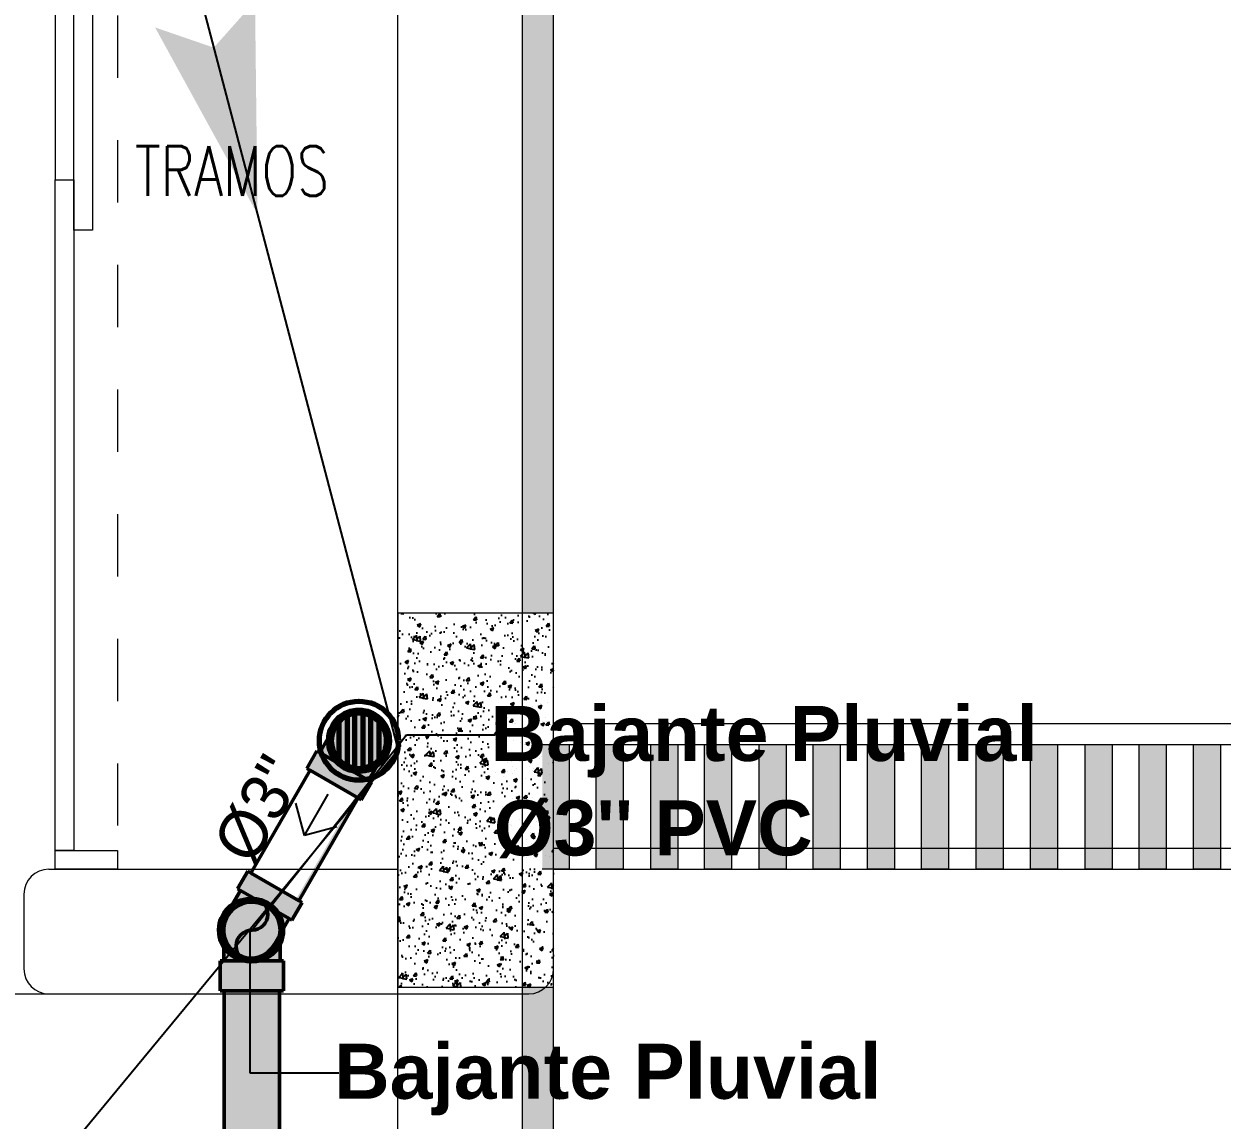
# Model space of a CAD drawing. Header units: metres. Extents: x -232 to 581, y 30 to 789.
# Drawn here: x 220.063 to 221.985, y 382.813 to 384.572 of the extents above; entities that cross this region are included whole.
import ezdxf

# ---------------------------------------------------------------- set-up
doc = ezdxf.new("R2010")
doc.units = ezdxf.units.M
doc.linetypes.add('DASHED', pattern=[0.75, 0.5, -0.25])
for name, color, linetype, lineweight in [('A-DOOR', 35, 'Continuous', 5), ('A-WALL', 250, 'Continuous', 20), ('baños', 140, 'Continuous', 0), ('Columnas', 7, 'Continuous', 18), ('M-Pipe-Std', 153, 'Continuous', 50), ('MOB FIJOS', 251, 'Continuous', 0), ('muros bajitos', 252, 'Continuous', 5), ('P-Fixt-Drn', 94, 'Continuous', 70), ('PROYECCION', 9, 'DASHED', 0), ('textos', 7, 'Continuous', 0)]:
    doc.layers.add(name, color=color, linetype=linetype, lineweight=lineweight)
doc.layers.add('G-Risr-Std-Nplt', color=7, linetype='Continuous', lineweight=18, plot=False)
doc.layers.add('HATCH', color=8, linetype='Continuous')
doc.layers.add('M-SY-PIPE-STANDARD-Drenaje Pluvial', color=7, linetype='Continuous', true_color=0x238759)
doc.layers.add('M-SY-PIPE-STANDARD-Drenaje Sanitario', color=7, linetype='Continuous', true_color=0x726558)
doc.layers.add('PISO', color=7, linetype='Continuous', lineweight=5, true_color=0xe6e6e6)
doc.layers.add('RELLENO SECCION', color=8, linetype='Continuous', lineweight=0, transparency=0.4)
doc.styles.add('Arch-Dim', font='romans.shx', dxfattribs={"width": 0.75})
doc.styles.add('Arial-Bold', font='arialbd.ttf')
doc.styles.add('DS-CAST-01', font='GOTHIC.TTF', dxfattribs={"height": 3})
doc.styles.get("Standard").update_dxf_attribs({"font": 'arial.ttf'})

# ---------------------------------------------------------------- blocks, each defined once
blk = doc.blocks.new('A$C89702949')
at = {"layer": 'HATCH'}
h = blk.add_hatch(dxfattribs=at)
h.set_pattern_fill('AR-CONC', color=256, scale=0.00032)
h.set_pattern_definition([(50, (114.33107, 55.238796), (0.058299094, -0.005100507), [0.006096, -0.067056]), (355, (114.33107, 55.238796), (-0.011277895, 0.06113819), [0.0048768, -0.053644987]), (100.451445, (114.33593, 55.23837), (0.0470212, 0.05603768), [0.005180803, -0.056988878]), (46.1842, (114.33107, 55.25505), (0.086745293, -0.013453545), [0.009144, -0.100584]), (96.63556, (114.3383, 55.25393), (0.075969323, 0.07917636), [0.00777121, -0.085483395]), (351.18415, (114.33107, 55.25505), (0.07596932, 0.07917636), [0.00731519, -0.080467114]), (21, (114.3392, 55.25099), (0.048516605, -0.032724863), [0.006096, -0.067056]), (326, (114.3392, 55.25099), (0.01977665, 0.05894015), [0.0048768, -0.0536448]), (71.451445, (114.34324, 55.24826), (0.068293254, 0.026215286), [0.005180803, -0.05698878]), (37.5, (114.331071, 55.238796), (0.000988353, 0.0270576124), [0, -0.05299456, 0, -0.0544576, 0, -0.053848]), (7.5, (114.33107, 55.238796), (0.021382292, 0.032057784), [0, -0.03104896, 0, -0.05177536, 0, -0.0205232]), (327.5, (114.312946, 55.238796), (0.0433889905, -0.001833198), [0, -0.02032, 0, -0.0633984, 0, -0.0841248]), (317.5, (114.304818, 55.238796), (0.047401338, 0.008136477), [0, -0.026416, 0, -0.04210304, 0, -0.0597408])])
h.paths.add_polyline_path([(2.3, 1.6), (2.55, 1.6), (2.55, 2.2), (2.3, 2.2)])
at = {"layer": 'Columnas'}
blk.add_lwpolyline([(2.3, 1.6), (2.55, 1.6), (2.55, 2.2), (2.3, 2.2)], close=True, dxfattribs=at)
blk = doc.blocks.new('20.03.2026 LN 09 SEGUNDO NIVEL ARQ')
at = {"layer": 'RELLENO SECCION'}
h = blk.add_hatch(color=5, dxfattribs=at)
h.dxf.hatch_style = 1
h.paths.add_polyline_path([(77.8459, -57.0877), (77.7959, -57.0877), (77.7959, -60.2877), (77.8459, -60.2877)])
h.paths.add_polyline_path([(77.8459, -60.8877), (77.7959, -60.8877), (77.7959, -62.2986), (77.8459, -62.2486)])
edge = h.paths.add_edge_path()
edge.add_line((77.8459, -62.2489), (77.8283, -62.2663))
edge.add_line((77.8283, -62.2663), (77.7959, -62.2986))
edge.add_line((77.7959, -62.2986), (77.7959, -62.4986))
edge.add_line((77.7959, -62.4986), (77.8059, -62.4986))
edge.add_arc((77.8059, -62.4586), 0.04, 270, 360)
edge.add_line((77.8459, -62.4586), (77.8459, -62.2489))
at = {"layer": 'A-WALL', "color": 5}
for p, q in [((77.5959, -62.4586), (77.5959, -56.5048)), ((77.8459, -62.4586), (77.8459, -56.5048)), ((77.7959, -62.4986), (77.7959, -57.0877))]:
    blk.add_line(p, q, dxfattribs=at)
at = {"layer": 'muros bajitos', "color": 5}
blk.add_arc((80.5209, -58.4977), 1.7, 180, 0, dxfattribs=at)
at = {"layer": 'PISO', "color": 5}
for p, q in [((77.8459, -60.4648), (83.1959, -60.4648)), ((77.8459, -60.6648), (83.1959, -60.6648))]:
    blk.add_line(p, q, dxfattribs=at)
blk.add_arc((80.5209, -58.4977), 1.7, 180, 0.001, dxfattribs=at)
at = {"color": 5}
blk.add_blockref('A$C89702949', (75.2959, -62.4877), dxfattribs=at)
at = {"layer": 'baños', "color": 5, "linetype": 'Continuous', "flags": 8}
for tag, p in [('MODELNUMBER', (83.7813, -42.9175, 0)), ('MATERIAL', (83.7813, -42.9176, 0)), ('PRODUCT', (83.7813, -42.9176, 0)), ('TRADENAME', (83.7813, -42.9176, 0)), ('MODELNUMBER', (84.956, -42.9175, 0)), ('TRADENAME', (84.956, -42.9176, 0)), ('MATERIAL', (84.956, -42.9176, 0)), ('PRODUCT', (84.956, -42.9176, 0))]:
    blk.add_attdef(tag, p, '', height=0.0000254, rotation=180.0001, dxfattribs=at)
at = {"layer": 'baños', "color": 5, "linetype": 'Continuous'}
for tag, p, rotation in [('TRADENAME', (85.8912, -56.9933), 180.0001), ('MODELNUMBER', (85.8912, -56.9934), 180.0001), ('MATERIAL', (85.8914, -56.9932), 180.0001), ('PRODUCT', (85.8914, -56.9933), 180.0001), ('MODELNUMBER', (86.6008, -56.9934), 179.9999), ('MATERIAL', (86.6008, -56.9932), 179.9999), ('PRODUCT', (86.6008, -56.9933), 179.9999), ('TRADENAME', (86.6008, -56.9933), 179.9999)]:
    blk.add_attdef(tag, p, '', height=0.0000254, rotation=rotation, dxfattribs=at)
blk = doc.blocks.new('Aecb_Duct_Rnd_2Line_Open')
at = {"layer": 'G-Risr-Std-Nplt', "color": 0, "linetype": 'ByBlock', "lineweight": -2}
blk.add_circle((0, 0), 1, dxfattribs=at)
blk = doc.blocks.new('_Open90')
at = {"color": 0, "linetype": 'ByBlock', "lineweight": -2}
for p, q in [((-0.5, 0.5), (0, 0)), ((0, 0), (-1, 0)), ((0, 0), (-0.5, -0.5))]:
    blk.add_line(p, q, dxfattribs=at)
blk = doc.blocks.new('Aecb_Othr_Rnd_2Line_PipeBreak_Patt_Rise')
at = {"linetype": 'ByBlock', "lineweight": -2}
blk.add_hatch(color=0, dxfattribs=at).paths.add_polyline_path([(1, 0, 0.414214), (0, 1, -1), (0, 0, 1), (0, -1, 0.414214)])
at = {"color": 0, "linetype": 'ByBlock', "lineweight": -2}
for centre, start, end in [((0, 0.5), 270, 90), ((0, -0.5), 90, 270)]:
    blk.add_arc(centre, 0.5, start, end, dxfattribs=at)
at = {"layer": 'G-Risr-Std-Nplt', "color": 0, "linetype": 'ByBlock', "lineweight": -2}
blk.add_circle((0, 0), 1, dxfattribs=at)
blk = doc.blocks.new('DR 20.03.26 LN09')
at = {"layer": 'M-SY-PIPE-STANDARD-Drenaje Pluvial', "linetype": 'Continuous', "lineweight": 50}
for points in [[(-9757.77, -2950.34), (-9758.409, -2951.45), (-9754.968, -2953.429), (-9754.33, -2952.318), (-9754.506, -2952.217), (-9754.007, -2951.35), (-9754.014, -2951.352), (-9753.743, -2951.138), (-9753.497, -2950.852), (-9753.308, -2950.525), (-9753.186, -2950.168), (-9753.133, -2949.795), (-9753.151, -2949.418), (-9753.241, -2949.052), (-9753.398, -2948.709), (-9753.617, -2948.402), (-9753.891, -2948.142), (-9754.208, -2947.938), (-9754.559, -2947.799), (-9754.929, -2947.728), (-9755.307, -2947.729), (-9755.677, -2947.801), (-9756.027, -2947.941), (-9756.344, -2948.146), (-9756.617, -2948.407), (-9756.835, -2948.714), (-9756.991, -2949.058), (-9757.079, -2949.424), (-9757.087, -2949.596), (-9757.095, -2949.574), (-9757.594, -2950.441)], [(-9758.911, -2959.814), (-9755.172, -2953.312), (-9755.346, -2953.212), (-9759.085, -2959.714)], [(-9763.944, -2961.271), (-9763.986, -2961.651), (-9763.954, -2962.032), (-9763.85, -2962.4), (-9763.677, -2962.741), (-9763.442, -2963.043), (-9763.153, -2963.294), (-9762.821, -2963.485), (-9762.459, -2963.608), (-9762.08, -2963.66), (-9761.698, -2963.638), (-9761.328, -2963.543), (-9760.982, -2963.379), (-9760.674, -2963.152), (-9760.416, -2962.87), (-9760.217, -2962.543), (-9760.084, -2962.185), (-9760.022, -2961.807), (-9759.523, -2960.94), (-9759.347, -2961.041), (-9758.708, -2959.931), (-9762.148, -2957.952), (-9762.787, -2959.062), (-9762.611, -2959.164), (-9763.11, -2960.031), (-9763.405, -2960.274), (-9763.648, -2960.569), (-9763.83, -2960.906)], [(-9763.703, -2961.267), (-9763.75, -2961.597), (-9763.734, -2961.929), (-9763.655, -2962.252), (-9763.516, -2962.554), (-9763.323, -2962.825), (-9763.082, -2963.054), (-9762.802, -2963.234), (-9762.492, -2963.357), (-9762.166, -2963.419), (-9761.833, -2963.419), (-9761.506, -2963.355), (-9761.198, -2963.231), (-9760.918, -2963.051), (-9760.678, -2962.821), (-9760.485, -2962.55), (-9760.347, -2962.247), (-9760.27, -2961.923), (-9760.254, -2961.591), (-9760.302, -2961.262), (-9760.411, -2960.948), (-9760.578, -2960.66), (-9760.797, -2960.409), (-9761.058, -2960.203), (-9761.354, -2960.051), (-9761.674, -2959.958), (-9762.005, -2959.927), (-9762.336, -2959.959), (-9762.655, -2960.053), (-9762.951, -2960.206), (-9763.212, -2960.412), (-9763.429, -2960.664), (-9763.595, -2960.953)], [(-14461.899, -2968.888), (-14461.899, -2970.795), (-14457.899, -2970.795), (-14457.899, -2968.888), (-14458.117, -2968.888), (-14458.117, -2967.86), (-14458.119, -2967.861), (-14457.98, -2967.514), (-14457.908, -2967.141), (-14457.908, -2966.761), (-14457.98, -2966.387), (-14458.121, -2966.034), (-14458.327, -2965.715), (-14458.589, -2965.439), (-14458.899, -2965.219), (-14459.244, -2965.061), (-14459.614, -2964.971), (-14459.994, -2964.953), (-14460.37, -2965.007), (-14460.729, -2965.132), (-14461.059, -2965.322), (-14461.346, -2965.571), (-14461.581, -2965.87), (-14461.755, -2966.208), (-14461.862, -2966.572), (-14461.899, -2966.951), (-14461.862, -2967.329), (-14461.755, -2967.694), (-14461.663, -2967.874), (-14461.68, -2967.86), (-14461.68, -2968.888)], [(-14461.649, -3064.155), (-14458.149, -3064.155), (-14458.149, -2970.795), (-14459.899, -2970.795), (-14461.649, -2970.795), (-14461.649, -3009.966), (-14458.349, -3009.966), (-14458.349, -3023.268), (-14461.649, -3023.268)]]:
    blk.add_hatch(color=117, dxfattribs=at).paths.add_polyline_path(points, flags=0)
at = {"lineweight": 13}
for points in [[(-9761.682, -2902.965), (-9761.525, -2916.43), (-9764.289, -2905.9)], [(-9768, -2904.623), (-9761.525, -2916.43), (-9764.289, -2905.9)]]:
    blk.add_solid(points, dxfattribs=at)
at = {"layer": 'M-Pipe-Std', "color": 153, "linetype": 'Continuous', "lineweight": 50}
for points in [[(-9756.835, -2948.714), (-9756.991, -2949.058), (-9757.079, -2949.424), (-9757.097, -2949.801), (-9757.043, -2950.175), (-9756.919, -2950.531), (-9756.729, -2950.857), (-9756.482, -2951.142), (-9756.185, -2951.375), (-9755.849, -2951.547), (-9755.487, -2951.653), (-9755.112, -2951.688), (-9754.736, -2951.652), (-9754.374, -2951.545), (-9754.039, -2951.371), (-9753.743, -2951.138), (-9753.497, -2950.852), (-9753.308, -2950.525), (-9753.186, -2950.168), (-9753.133, -2949.795), (-9753.151, -2949.418), (-9753.241, -2949.052), (-9753.398, -2948.709), (-9753.617, -2948.402), (-9753.891, -2948.142), (-9754.208, -2947.938), (-9754.559, -2947.799), (-9754.929, -2947.728), (-9755.307, -2947.729), (-9755.677, -2947.801), (-9756.027, -2947.941), (-9756.344, -2948.146), (-9756.617, -2948.407), (-9756.835, -2948.714)], [(-9757.77, -2950.34), (-9758.409, -2951.45)], [(-9756.613, -2951.005), (-9757.77, -2950.34)], [(-9758.409, -2951.45), (-9754.968, -2953.429)], [(-9754.33, -2952.318), (-9755.486, -2951.653)], [(-9754.33, -2952.318), (-9754.968, -2953.429)], [(-9762.148, -2957.952), (-9762.787, -2959.062)], [(-9758.708, -2959.931), (-9762.148, -2957.952)], [(-9761.63, -2959.728), (-9762.013, -2959.693), (-9762.394, -2959.732), (-9762.761, -2959.844), (-9763.1, -2960.024), (-9763.398, -2960.266), (-9763.643, -2960.561), (-9763.827, -2960.898), (-9763.943, -2961.263), (-9763.986, -2961.645), (-9763.955, -2962.027), (-9763.852, -2962.396), (-9763.678, -2962.739), (-9763.443, -2963.042), (-9763.153, -2963.293), (-9762.821, -2963.485), (-9762.457, -2963.608), (-9762.077, -2963.66), (-9761.694, -2963.637), (-9761.323, -2963.541), (-9760.977, -2963.376), (-9760.669, -2963.147), (-9760.411, -2962.863), (-9760.212, -2962.534), (-9760.081, -2962.174), (-9760.021, -2961.795), (-9760.036, -2961.411), (-9760.123, -2961.038), (-9760.282, -2960.688), (-9760.504, -2960.376)], [(-9762.787, -2959.062), (-9759.347, -2961.041)], [(-9758.708, -2959.931), (-9759.347, -2961.041)], [(-14461.899, -2966.951), (-14461.862, -2967.329), (-14461.755, -2967.694), (-14461.581, -2968.032), (-14461.346, -2968.331), (-14461.059, -2968.58), (-14460.729, -2968.77), (-14460.37, -2968.894), (-14459.994, -2968.949), (-14459.614, -2968.93), (-14459.244, -2968.841), (-14458.899, -2968.683), (-14458.589, -2968.462), (-14458.327, -2968.187), (-14458.121, -2967.867), (-14457.98, -2967.514), (-14457.908, -2967.141), (-14457.908, -2966.761), (-14457.98, -2966.387), (-14458.121, -2966.034), (-14458.327, -2965.715), (-14458.589, -2965.439), (-14458.899, -2965.219), (-14459.244, -2965.061), (-14459.614, -2964.971), (-14459.994, -2964.953), (-14460.37, -2965.007), (-14460.729, -2965.132), (-14461.059, -2965.322), (-14461.346, -2965.571), (-14461.581, -2965.87), (-14461.755, -2966.208), (-14461.862, -2966.572), (-14461.899, -2966.951)], [(-14460.395, -2968.888), (-14461.899, -2968.888)], [(-14461.899, -2970.795), (-14461.899, -2968.888)], [(-14457.899, -2968.888), (-14459.403, -2968.888)], [(-14457.899, -2970.795), (-14457.899, -2968.888)], [(-14461.899, -2970.795), (-14457.899, -2970.795)]]:
    blk.add_lwpolyline(points, dxfattribs=at)
at = {"layer": 'M-SY-PIPE-STANDARD-Drenaje Pluvial'}
for p, q in [((-9809.724, -2732.795), (-9752.638, -2950.288)), ((-9752.638, -2950.288), (-9809.724, -3019.352))]:
    blk.add_line(p, q, dxfattribs=at)
at = {"layer": 'M-SY-PIPE-STANDARD-Drenaje Pluvial', "linetype": 'ByBlock', "lineweight": -2}
for p, q in [((-14459.818, -2966.849, 10.332), (-14450.129, -2954.616, 10.332)), ((-14450.129, -2954.616, 10.332), (-14444.519, -2954.616, 10.332)), ((-9762.002, -2961.808), (-9762.002, -2970.69)), ((-9762.002, -2970.69), (-9756.392, -2970.69))]:
    blk.add_line(p, q, dxfattribs=at)
at = {"layer": 'M-SY-PIPE-STANDARD-Drenaje Pluvial', "color": 117, "linetype": 'Continuous', "lineweight": 50}
for points in [[(-9756.659, -2948.816), (-9756.799, -2949.124), (-9756.878, -2949.453), (-9756.894, -2949.791), (-9756.845, -2950.126), (-9756.734, -2950.446), (-9756.564, -2950.739), (-9756.342, -2950.995), (-9756.075, -2951.204), (-9755.774, -2951.358), (-9755.449, -2951.453), (-9755.112, -2951.485), (-9754.775, -2951.452), (-9754.45, -2951.356), (-9754.149, -2951.201), (-9753.884, -2950.991), (-9753.662, -2950.735), (-9753.493, -2950.441), (-9753.383, -2950.121), (-9753.335, -2949.786), (-9753.352, -2949.447), (-9753.432, -2949.118), (-9753.574, -2948.811), (-9753.771, -2948.535), (-9754.016, -2948.302), (-9754.301, -2948.119), (-9754.616, -2947.994), (-9754.948, -2947.93), (-9755.287, -2947.931), (-9755.619, -2947.995), (-9755.934, -2948.122), (-9756.218, -2948.305), (-9756.463, -2948.539), (-9756.659, -2948.816)], [(-9756.659, -2948.816), (-9757.594, -2950.441)], [(-9757.594, -2950.441), (-9754.506, -2952.217)], [(-9754.506, -2952.217), (-9753.571, -2950.592)], [(-9758.206, -2951.567), (-9761.945, -2958.069)], [(-9755.172, -2953.312), (-9758.206, -2951.567)], [(-9758.911, -2959.814), (-9755.172, -2953.312)], [(-9761.945, -2958.069), (-9758.911, -2959.814)], [(-9762.611, -2959.164), (-9763.546, -2960.789)], [(-9759.523, -2960.94), (-9762.611, -2959.164)], [(-9760.458, -2962.565), (-9760.648, -2962.834), (-9760.883, -2963.063), (-9761.157, -2963.245), (-9761.459, -2963.374), (-9761.78, -2963.444), (-9762.109, -2963.455), (-9762.434, -2963.405), (-9762.744, -2963.296), (-9763.029, -2963.133), (-9763.279, -2962.919), (-9763.485, -2962.663), (-9763.641, -2962.374), (-9763.742, -2962.061), (-9763.782, -2961.735), (-9763.763, -2961.407), (-9763.683, -2961.088), (-9763.546, -2960.789)], [(-9760.458, -2962.565), (-9759.523, -2960.94)], [(-14458.117, -2966.951), (-14458.15, -2966.614), (-14458.245, -2966.289), (-14458.4, -2965.988), (-14458.609, -2965.722), (-14458.865, -2965.5), (-14459.159, -2965.331), (-14459.479, -2965.22), (-14459.814, -2965.172), (-14460.152, -2965.188), (-14460.481, -2965.268), (-14460.789, -2965.408), (-14461.065, -2965.605), (-14461.299, -2965.85), (-14461.482, -2966.135), (-14461.608, -2966.449), (-14461.672, -2966.782), (-14461.672, -2967.12), (-14461.608, -2967.453), (-14461.482, -2967.767), (-14461.299, -2968.052), (-14461.065, -2968.297), (-14460.789, -2968.493), (-14460.481, -2968.634), (-14460.152, -2968.714), (-14459.814, -2968.73), (-14459.479, -2968.682), (-14459.159, -2968.571), (-14458.865, -2968.402), (-14458.609, -2968.18), (-14458.4, -2967.914), (-14458.245, -2967.613), (-14458.15, -2967.288), (-14458.117, -2966.951)], [(-14461.68, -2968.888), (-14461.68, -2966.951)], [(-14458.117, -2968.888), (-14458.117, -2966.951)], [(-14461.68, -2968.888), (-14458.117, -2968.888)], [(-14458.149, -2970.795), (-14461.649, -2970.795)], [(-14461.649, -2970.795), (-14461.649, -3064.155)], [(-14458.149, -3064.155), (-14458.149, -2970.795)]]:
    blk.add_lwpolyline(points, dxfattribs=at)
at = {"layer": 'M-SY-PIPE-STANDARD-Drenaje Pluvial'}
for points in [[(-9762.024, -2961.808), (-9762.002, -2961.677), (-9761.98, -2961.808)], [(-14459.801, -2966.862, 10.332), (-14459.899, -2966.951, 10.332), (-14459.835, -2966.835, 10.332)]]:
    blk.add_solid(points, dxfattribs=at)
at = {"layer": 'P-Fixt-Drn', "color": 94, "linetype": 'Continuous', "lineweight": 70}
for p, q in [((-9755.865, -2948.123), (-9755.865, -2951.285)), ((-9755.365, -2951.436), (-9755.365, -2947.972)), ((-9754.865, -2947.972), (-9754.865, -2951.436)), ((-9754.365, -2951.285), (-9754.365, -2948.123)), ((-9756.365, -2950.928), (-9756.365, -2948.479)), ((-9753.865, -2948.479), (-9753.865, -2950.928))]:
    blk.add_line(p, q, dxfattribs=at)
blk.add_circle((-9755.115, -2949.704), 2.5, dxfattribs=at)
for start, end in [(115.37693, 135.58469), (115.37693, 135.58469), (98.21321, 115.37693), (81.78679, 98.21321), (81.78679, 98.21321), (64.62307, 81.78679), (44.41531, 64.62307), (44.41531, 64.62307), (135.58469, 224.41531), (315.58469, 44.41531), (224.41531, 244.62307), (224.41531, 244.62307), (244.62307, 261.78679), (261.78679, 278.21321), (261.78679, 278.21321), (278.21321, 295.37693), (295.37693, 315.58469), (295.37693, 315.58469)]:
    blk.add_arc((-9755.115, -2949.704), 1.75, start, end, dxfattribs=at)
at = {"layer": 'M-Pipe-Std', "color": 153, "linetype": 'Continuous', "lineweight": 50, "ltscale": 0.5, "xscale": 1.9844, "yscale": 1.9844, "zscale": 1.9844}
for p, rotation in [((-9755.115, -2949.704), 8.537736352142165e-07), ((-9762.002, -2961.677), 359.9999991462263)]:
    blk.add_blockref('Aecb_Duct_Rnd_2Line_Open', p, dxfattribs=dict(at, rotation=rotation))
at = {"layer": 'M-Pipe-Std', "color": 153, "linetype": 'Continuous', "lineweight": 50, "ltscale": 0.5, "xscale": 2, "yscale": 2, "zscale": 2}
blk.add_blockref('Aecb_Othr_Rnd_2Line_PipeBreak_Patt_Rise', (-14459.899, -2966.951), dxfattribs=at)
at = {"layer": 'M-SY-PIPE-STANDARD-Drenaje Pluvial', "color": 117, "linetype": 'Continuous', "lineweight": -3, "xscale": 3.000000000000001, "yscale": 3.000000000000001, "zscale": 3.000000000000001, "rotation": 240.091656301987}
blk.add_blockref('_Open90', (-9758.558, -2955.69), dxfattribs=at)
at = {"layer": 'M-SY-PIPE-STANDARD-Drenaje Pluvial', "style": 'Arial-Bold'}
for s, height, p in [('Bajante Pluvial', 3.48045, (-14444.812, -2956.259, 10.332)), ("Ø3'' PVC", 3.4805, (-14444.606, -2962.226, 10.332)), ('Bajante Pluvial', 3.48045, (-9756.685, -2972.332))]:
    blk.add_text(s, height=height, dxfattribs=at).set_placement(p)
at = {"layer": 'M-SY-PIPE-STANDARD-Drenaje Pluvial', "color": 117, "linetype": 'Continuous', "lineweight": -3, "insert": (-9761.436, -2954.035), "char_height": 3, "attachment_point": 5, "rotation": 60.09166, "style": 'DS-CAST-01'}
blk.add_mtext('%%C3"', dxfattribs=at)
blk = doc.blocks.new('20.03.2026 LN 09 PRIMER NIVEL ARQ')
at = {"layer": 'A-DOOR'}
h = blk.add_hatch(color=1, dxfattribs=at)
h.dxf.hatch_style = 1
h.paths.add_polyline_path([(0.6497, -60.4932), (0.6929, -60.4932), (0.6929, -60.6932), (0.6497, -60.6932)])
h.paths.add_polyline_path([(0.5621, -60.4932), (0.6054, -60.4932), (0.6054, -60.6932), (0.5621, -60.6932)])
h.paths.add_polyline_path([(0.4746, -60.4932), (0.5179, -60.4932), (0.5179, -60.6932), (0.4746, -60.6932)])
h.paths.add_polyline_path([(0.3881, -60.4932), (0.4313, -60.4932), (0.4313, -60.6932), (0.3881, -60.6932)])
h.paths.add_polyline_path([(0.3005, -60.4932), (0.3438, -60.4932), (0.3438, -60.6932), (0.3005, -60.6932)])
h.paths.add_polyline_path([(0.214, -60.4932), (0.2573, -60.4932), (0.2573, -60.6932), (0.214, -60.6932)])
h.paths.add_polyline_path([(0.1265, -60.4932), (0.1697, -60.4932), (0.1697, -60.6932), (0.1265, -60.6932)])
h.paths.add_polyline_path([(0.04, -60.4932), (0.0832, -60.4932), (0.0832, -60.6932), (0.04, -60.6932)])
h.paths.add_polyline_path([(-0.0476, -60.4932), (-0.0043, -60.4932), (-0.0043, -60.6932), (-0.0476, -60.6932)])
h.paths.add_polyline_path([(-0.1351, -60.4932), (-0.0918, -60.4932), (-0.0918, -60.6932), (-0.1351, -60.6932)])
h.paths.add_polyline_path([(-0.2226, -60.4932), (-0.1794, -60.4932), (-0.1794, -60.6932), (-0.2226, -60.6932)])
h.paths.add_polyline_path([(-0.3092, -60.4932), (-0.2659, -60.4932), (-0.2659, -60.6932), (-0.3092, -60.6932)])
h.paths.add_polyline_path([(-0.3967, -60.4932), (-0.3534, -60.4932), (-0.3534, -60.6932), (-0.3967, -60.6932)])
h.paths.add_polyline_path([(-0.4832, -60.4932), (-0.44, -60.4932), (-0.44, -60.6932), (-0.4832, -60.6932)])
h.paths.add_polyline_path([(-0.5708, -60.4932), (-0.5275, -60.4932), (-0.5275, -60.6932), (-0.5708, -60.6932)])
h.paths.add_polyline_path([(-0.6573, -60.4932), (-0.614, -60.4932), (-0.614, -60.6932), (-0.6573, -60.6932)])
h.paths.add_polyline_path([(-0.7448, -60.4932), (-0.7016, -60.4932), (-0.7016, -60.6932), (-0.7448, -60.6932)])
h.paths.add_polyline_path([(-0.8107, -60.4932), (-0.7675, -60.4932), (-0.7675, -60.6932), (-0.8107, -60.6932)])
h.paths.add_polyline_path([(-0.8982, -60.4932), (-0.855, -60.4932), (-0.855, -60.6932), (-0.8982, -60.6932)])
h.paths.add_polyline_path([(-0.9848, -60.4932), (-0.9415, -60.4932), (-0.9415, -60.6932), (-0.9848, -60.6932)])
h.paths.add_polyline_path([(-1.0723, -60.4932), (-1.029, -60.4932), (-1.029, -60.6932), (-1.0723, -60.6932)])
h.paths.add_polyline_path([(-1.1588, -60.4932), (-1.1156, -60.4932), (-1.1156, -60.6932), (-1.1588, -60.6932)])
h.paths.add_polyline_path([(-1.2464, -60.4932), (-1.2031, -60.4932), (-1.2031, -60.6932), (-1.2464, -60.6932)])
h.paths.add_polyline_path([(-1.3329, -60.4932), (-1.2896, -60.4932), (-1.2896, -60.6932), (-1.3329, -60.6932)])
h.paths.add_polyline_path([(-1.4204, -60.4932), (-1.3772, -60.4932), (-1.3772, -60.6932), (-1.4204, -60.6932)])
h.paths.add_polyline_path([(-1.508, -60.4932), (-1.4647, -60.4932), (-1.4647, -60.6932), (-1.508, -60.6932)])
h.paths.add_polyline_path([(-1.5955, -60.4932), (-1.5522, -60.4932), (-1.5522, -60.6932), (-1.5955, -60.6932)])
h.paths.add_polyline_path([(-1.682, -60.4932), (-1.6388, -60.4932), (-1.6388, -60.6932), (-1.682, -60.6932)])
h.paths.add_polyline_path([(-1.7695, -60.4932), (-1.7263, -60.4932), (-1.7263, -60.6932), (-1.7695, -60.6932)])
h.paths.add_polyline_path([(-1.8561, -60.4932), (-1.8128, -60.4932), (-1.8128, -60.6932), (-1.8561, -60.6932)])
h.paths.add_polyline_path([(-1.9436, -60.4932), (-1.9003, -60.4932), (-1.9003, -60.6932), (-1.9436, -60.6932)])
h.paths.add_polyline_path([(-2.0301, -60.4932), (-1.9869, -60.4932), (-1.9869, -60.6932), (-2.0301, -60.6932)])
h.paths.add_polyline_path([(-2.1177, -60.4932), (-2.0744, -60.4932), (-2.0744, -60.6932), (-2.1177, -60.6932)])
h.paths.add_polyline_path([(-2.2042, -60.4932), (-2.1609, -60.4932), (-2.1609, -60.6932), (-2.2042, -60.6932)], flags=0)
h.paths.add_polyline_path([(3.0895, -60.4932), (3.1328, -60.4932), (3.1328, -60.6932), (3.0895, -60.6932)])
h.paths.add_polyline_path([(3.003, -60.4932), (3.0462, -60.4932), (3.0462, -60.6932), (3.003, -60.6932)])
h.paths.add_polyline_path([(2.9154, -60.4932), (2.9587, -60.4932), (2.9587, -60.6932), (2.9154, -60.6932)])
h.paths.add_polyline_path([(2.8289, -60.4932), (2.8722, -60.4932), (2.8722, -60.6932), (2.8289, -60.6932)])
h.paths.add_polyline_path([(2.7414, -60.4932), (2.7846, -60.4932), (2.7846, -60.6932), (2.7414, -60.6932)])
h.paths.add_polyline_path([(2.5673, -60.4932), (2.6106, -60.4932), (2.6106, -60.6932), (2.5673, -60.6932)])
h.paths.add_polyline_path([(2.6538, -60.4932), (2.6971, -60.4932), (2.6971, -60.6932), (2.6538, -60.6932)])
h.paths.add_polyline_path([(2.4798, -60.4932), (2.5231, -60.4932), (2.5231, -60.6932), (2.4798, -60.6932)])
h.paths.add_polyline_path([(2.3923, -60.4932), (2.4355, -60.4932), (2.4355, -60.6932), (2.3923, -60.6932)])
h.paths.add_polyline_path([(2.3057, -60.4932), (2.349, -60.4932), (2.349, -60.6932), (2.3057, -60.6932)])
h.paths.add_polyline_path([(2.2182, -60.4932), (2.2615, -60.4932), (2.2615, -60.6932), (2.2182, -60.6932)])
h.paths.add_polyline_path([(2.1317, -60.4932), (2.1749, -60.4932), (2.1749, -60.6932), (2.1317, -60.6932)])
h.paths.add_polyline_path([(2.0441, -60.4932), (2.0874, -60.4932), (2.0874, -60.6932), (2.0441, -60.6932)])
h.paths.add_polyline_path([(1.9566, -60.4932), (1.9999, -60.4932), (1.9999, -60.6932), (1.9566, -60.6932)])
h.paths.add_polyline_path([(1.8691, -60.4932), (1.9123, -60.4932), (1.9123, -60.6932), (1.8691, -60.6932)])
h.paths.add_polyline_path([(1.7825, -60.4932), (1.8258, -60.4932), (1.8258, -60.6932), (1.7825, -60.6932)])
h.paths.add_polyline_path([(1.695, -60.4932), (1.7383, -60.4932), (1.7383, -60.6932), (1.695, -60.6932)])
h.paths.add_polyline_path([(1.6085, -60.4932), (1.6518, -60.4932), (1.6518, -60.6932), (1.6085, -60.6932)])
h.paths.add_polyline_path([(1.521, -60.4932), (1.5642, -60.4932), (1.5642, -60.6932), (1.521, -60.6932)])
h.paths.add_polyline_path([(1.4344, -60.4932), (1.4777, -60.4932), (1.4777, -60.6932), (1.4344, -60.6932)])
h.paths.add_polyline_path([(1.3469, -60.4932), (1.3902, -60.4932), (1.3902, -60.6932), (1.3469, -60.6932)])
h.paths.add_polyline_path([(1.2594, -60.4932), (1.3026, -60.4932), (1.3026, -60.6932), (1.2594, -60.6932)])
h.paths.add_polyline_path([(1.1718, -60.4932), (1.2151, -60.4932), (1.2151, -60.6932), (1.1718, -60.6932)])
h.paths.add_polyline_path([(1.0853, -60.4932), (1.1286, -60.4932), (1.1286, -60.6932), (1.0853, -60.6932)])
h.paths.add_polyline_path([(0.9978, -60.4932), (1.041, -60.4932), (1.041, -60.6932), (0.9978, -60.6932)])
h.paths.add_polyline_path([(0.9113, -60.4932), (0.9545, -60.4932), (0.9545, -60.6932), (0.9113, -60.6932)])
h.paths.add_polyline_path([(0.8237, -60.4932), (0.867, -60.4932), (0.867, -60.6932), (0.8237, -60.6932)])
h.paths.add_polyline_path([(0.7372, -60.4932), (0.7805, -60.4932), (0.7805, -60.6932), (0.7372, -60.6932)])
edge = h.paths.add_edge_path()
edge.add_line((-2.1609, -60.4932), (-2.1609, -60.6932))
edge.add_line((-2.1619, -60.6932), (-2.2042, -60.6932))
edge.add_line((-2.2042, -60.6932), (-2.2042, -60.4932))
edge.add_line((-2.2042, -60.4932), (-2.1619, -60.4932))
h = blk.add_hatch(color=1, dxfattribs=at)
h.dxf.hatch_style = 1
h.paths.add_polyline_path([(-2.161, -60.4932), (-2.1826, -60.4932), (-2.1826, -60.6932), (-2.161, -60.6932)])
at = {"layer": 'HATCH'}
h = blk.add_hatch(dxfattribs=at)
h.set_pattern_fill('AR-CONC', color=1, scale=0.00032)
h.set_pattern_definition([(50, (109.59505, -7.243447), (0.058299094, -0.005100507), [0.006096, -0.067056]), (355, (109.59505, -7.24345), (-0.011277895, 0.06113819), [0.0048768, -0.053644987]), (100.451445, (109.59991, -7.24387), (0.0470212, 0.05603768), [0.005180803, -0.056988878]), (46.1842, (109.59505, -7.22719), (0.086745293, -0.013453545), [0.009144, -0.100584]), (96.63556, (109.60228, -7.22831), (0.075969323, 0.07917636), [0.00777121, -0.085483395]), (351.18415, (109.59505, -7.22719), (0.07596932, 0.07917636), [0.00731519, -0.080467114]), (21, (109.60318, -7.231255), (0.048516605, -0.032724863), [0.006096, -0.067056]), (326, (109.60318, -7.231255), (0.01977665, 0.05894015), [0.0048768, -0.0536448]), (71.451445, (109.607223, -7.23398), (0.068293254, 0.026215286), [0.005180803, -0.05698878]), (37.5, (109.595052, -7.243447), (0.000988353, 0.0270576124), [0, -0.05299456, 0, -0.0544576, 0, -0.053848]), (7.5, (109.595052, -7.243447), (0.021382292, 0.032057784), [0, -0.03104896, 0, -0.05177536, 0, -0.0205232]), (327.5, (109.576927, -7.243447), (0.0433889905, -0.001833198), [0, -0.02032, 0, -0.0633984, 0, -0.0841248]), (317.5, (109.5688, -7.243447), (0.047401338, 0.008136477), [0, -0.026416, 0, -0.04210304, 0, -0.0597408])])
h.paths.add_polyline_path([(-2.436, -60.8822), (-2.186, -60.8822), (-2.186, -60.2822), (-2.436, -60.2822)])
at = {"layer": 'RELLENO SECCION'}
h = blk.add_hatch(color=1, dxfattribs=at)
h.dxf.hatch_style = 1
h.paths.add_polyline_path([(-2.236, -57.3919, 0.490314), (-2.186, -57.3532), (-2.186, -57.3232), (-2.186, -57.0822), (-2.236, -57.0822)])
h.paths.add_polyline_path([(-2.236, -60.2822), (-2.186, -60.2822), (-2.186, -58.3932, 0.414214), (-2.236, -58.3432)])
at = {"layer": 'A-DOOR', "color": 1}
for p, q in [((-2.2042, -60.4932), (-2.162, -60.4932)), ((-2.186, -60.4932), (3.164, -60.4932)), ((-2.161, -60.4932), (-2.161, -60.6932)), ((-2.162, -60.6932), (-2.2042, -60.6932)), ((-2.186, -60.6932), (3.164, -60.6932))]:
    blk.add_line(p, q, dxfattribs=at)
for points in [[(-2.1177, -60.4932), (-2.0744, -60.4932), (-2.0744, -60.6932), (-2.1177, -60.6932)], [(-2.0302, -60.4932), (-1.9869, -60.4932), (-1.9869, -60.6932), (-2.0302, -60.6932)], [(-1.9436, -60.4932), (-1.9004, -60.4932), (-1.9004, -60.6932), (-1.9436, -60.6932)], [(-1.8561, -60.4932), (-1.8128, -60.4932), (-1.8128, -60.6932), (-1.8561, -60.6932)], [(-1.7696, -60.4932), (-1.7263, -60.4932), (-1.7263, -60.6932), (-1.7696, -60.6932)], [(-1.6821, -60.4932), (-1.6388, -60.4932), (-1.6388, -60.6932), (-1.6821, -60.6932)], [(-1.5955, -60.4932), (-1.5523, -60.4932), (-1.5523, -60.6932), (-1.5955, -60.6932)], [(-1.508, -60.4932), (-1.4647, -60.4932), (-1.4647, -60.6932), (-1.508, -60.6932)], [(-1.4205, -60.4932), (-1.3772, -60.4932), (-1.3772, -60.6932), (-1.4205, -60.6932)], [(-1.3329, -60.4932), (-1.2897, -60.4932), (-1.2897, -60.6932), (-1.3329, -60.6932)], [(-1.2464, -60.4932), (-1.2031, -60.4932), (-1.2031, -60.6932), (-1.2464, -60.6932)], [(-1.1589, -60.4932), (-1.1156, -60.4932), (-1.1156, -60.6932), (-1.1589, -60.6932)]]:
    blk.add_lwpolyline(points, close=True, dxfattribs=at)
at = {"layer": 'A-WALL', "color": 1}
for p, q in [((-2.236, -60.2822), (-2.236, -58.3432)), ((-2.436, -60.2822), (-2.436, -58.3932)), ((-2.186, -60.8532), (-2.186, -58.3932)), ((-2.996, -60.6932), (-2.436, -60.6932)), ((-3.036, -60.7332), (-3.036, -60.8532)), ((-2.996, -60.8932), (-2.226, -60.8932))]:
    blk.add_line(p, q, dxfattribs=at)
for centre, start, end in [((-2.996, -60.7332), 90, 180), ((-2.996, -60.8532), 180, 270), ((-2.226, -60.8532), 270, 0)]:
    blk.add_arc(centre, 0.04, start, end, dxfattribs=at)
at = {"layer": 'Columnas', "color": 1}
blk.add_lwpolyline([(-2.436, -60.8822), (-2.186, -60.8822), (-2.186, -60.2822), (-2.436, -60.2822)], close=True, dxfattribs=at)
at = {"layer": 'MOB FIJOS', "color": 1}
blk.add_line((-2.986, -58.4932), (-2.986, -59.587), dxfattribs=at)
for points in [[(-2.926, -59.6678), (-2.956, -59.6678), (-2.956, -58.5532), (-2.926, -58.5532)], [(-2.956, -60.6632), (-2.986, -60.6632), (-2.986, -59.587), (-2.956, -59.587)], [(-2.986, -60.6632), (-2.886, -60.6632), (-2.886, -60.6932), (-2.986, -60.6932)]]:
    blk.add_lwpolyline(points, close=True, dxfattribs=at)
at = {"layer": 'muros bajitos', "color": 1}
blk.add_arc((0.489, -58.2932), 1.7, 180, 0.001, dxfattribs=at)
at = {"layer": 'PISO', "color": 1}
blk.add_line((-4.026, -60.8932), (-2.996, -60.8932), dxfattribs=at)
at = {"layer": 'PROYECCION', "color": 1, "linetype": 'DASHED', "ltscale": 0.1}
blk.add_line((-2.886, -58.5232), (-2.886, -60.6932), dxfattribs=at)
at = {"layer": 'baños', "color": 1, "linetype": 'Continuous'}
for tag, p in [('MODELNUMBER', (-12.0611, -62.0707)), ('MATERIAL', (-12.0611, -62.0709)), ('PRODUCT', (-12.0611, -62.0708)), ('TRADENAME', (-12.0611, -62.0708))]:
    blk.add_attdef(tag, p, '', height=0.0000254, rotation=359.9999, dxfattribs=at)
at = {"layer": 'textos', "color": 1, "insert": (-3.0951, -59.5327), "char_height": 0.08, "width": 0.785938, "attachment_point": 1, "style": 'Arch-Dim'}
blk.add_mtext('\\pxqc,t5.9124,29;TRAMOS', dxfattribs=at)

msp = doc.modelspace()

# ---------------------------------------------------------------- block references
at = {"color": 1}
for name, p in [('20.03.2026 LN 09 PRIMER NIVEL ARQ', (223.0987, 443.9088)), ('20.03.2026 LN 09 SEGUNDO NIVEL ARQ', (143.0668, 443.9142))]:
    msp.add_blockref(name, p, dxfattribs=at)
at = {"layer": 'M-SY-PIPE-STANDARD-Drenaje Sanitario', "xscale": 0.02539304808409144, "yscale": 0.02539304808409144, "zscale": 0.02539304808409144}
for p in [(587.6094, 458.4578), (468.3124, 458.3238)]:
    msp.add_blockref('DR 20.03.26 LN09', p, dxfattribs=at)

doc.saveas('drawing.dxf')
